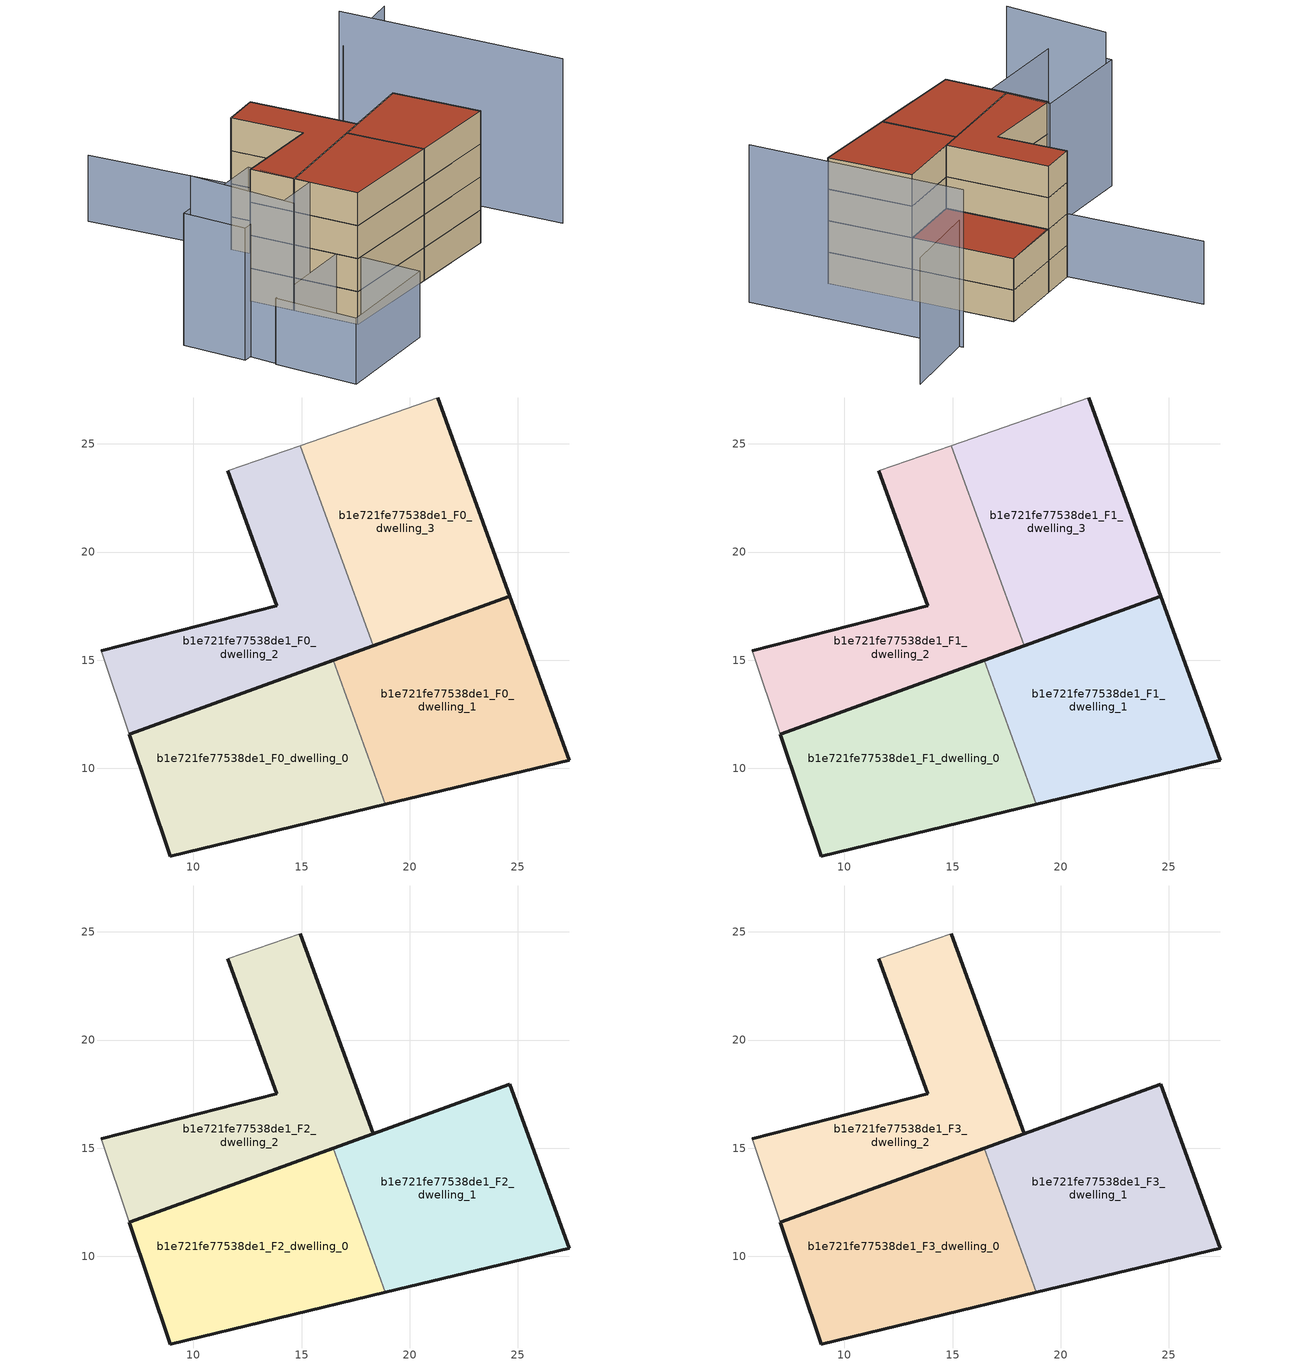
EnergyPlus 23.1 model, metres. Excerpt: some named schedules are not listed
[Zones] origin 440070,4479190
b1e721fe77538de1_F0_dwelling_0
 floor ground (EU_floor_Construction): 18.88,8.34 16.46,15 7.05,11.58 8.93,5.96 z0
 wall outside (EU_wall_Construction): 18.88,8.34 8.93,5.96 7.05,11.58 16.46,15 z0:3
 wall to b1e721fe77538de1_F0_dwelling_1 (EU_wall_Construction): 16.46,15 18.88,8.34 z0:3
b1e721fe77538de1_F0_dwelling_1
 floor ground (EU_floor_Construction): 27.36,10.37 24.61,17.95 16.46,15 18.88,8.34 z0
 wall outside (EU_wall_Construction): 16.46,15 24.61,17.95 27.36,10.37 18.88,8.34 z0:3
b1e721fe77538de1_F0_dwelling_2
 floor ground (EU_floor_Construction): 18.3,15.67 14.95,24.92 11.6,23.75 13.85,17.51 5.76,15.44 7.05,11.58 z0
 wall outside (EU_wall_Construction): 18.3,15.67 7.05,11.58 / 5.76,15.44 13.85,17.51 11.6,23.75 z0:3
 wall adiabatic (EU_wall_Construction): 7.05,11.58 5.76,15.44 / 11.6,23.75 14.95,24.92 z0:3
 wall to b1e721fe77538de1_F0_dwelling_3 (EU_wall_Construction): 14.95,24.92 18.3,15.67 z0:3
b1e721fe77538de1_F0_dwelling_3
 floor ground (EU_floor_Construction): 24.61,17.95 21.29,27.12 14.95,24.92 18.3,15.67 z0
 wall outside (EU_wall_Construction): 21.29,27.12 24.61,17.95 18.3,15.67 z0:3
 wall adiabatic (EU_wall_Construction): 14.95,24.92 21.29,27.12 z0:3
b1e721fe77538de1_F1_dwelling_0
 floor to b1e721fe77538de1_F0_dwelling_0 (EU_floor_Construction): 18.88,8.34 16.46,15 7.05,11.58 8.93,5.96 z3
 wall outside (EU_wall_Construction): 18.88,8.34 8.93,5.96 7.05,11.58 16.46,15 z3:6
 wall to b1e721fe77538de1_F1_dwelling_1 (EU_wall_Construction): 16.46,15 18.88,8.34 z3:6
b1e721fe77538de1_F1_dwelling_1
 floor to b1e721fe77538de1_F0_dwelling_1 (EU_floor_Construction): 27.36,10.37 24.61,17.95 16.46,15 18.88,8.34 z3
 wall outside (EU_wall_Construction): 16.46,15 24.61,17.95 27.36,10.37 18.88,8.34 z3:6
b1e721fe77538de1_F1_dwelling_2
 floor to b1e721fe77538de1_F0_dwelling_2 (EU_floor_Construction): 18.3,15.67 14.95,24.92 11.6,23.75 13.85,17.51 5.76,15.44 7.05,11.58 z3
 wall outside (EU_wall_Construction): 18.3,15.67 7.05,11.58 / 5.76,15.44 13.85,17.51 11.6,23.75 z3:6
 wall adiabatic (EU_wall_Construction): 7.05,11.58 5.76,15.44 / 11.6,23.75 14.95,24.92 z3:6
 wall to b1e721fe77538de1_F1_dwelling_3 (EU_wall_Construction): 14.95,24.92 18.3,15.67 z3:6
b1e721fe77538de1_F1_dwelling_3
 floor to b1e721fe77538de1_F0_dwelling_3 (EU_floor_Construction): 24.61,17.95 21.29,27.12 14.95,24.92 18.3,15.67 z3
 wall outside (EU_wall_Construction): 21.29,27.12 24.61,17.95 18.3,15.67 z3:6
 wall adiabatic (EU_wall_Construction): 14.95,24.92 21.29,27.12 z3:6
 roof outside (EU_roof_Construction): 21.29,27.12 24.61,17.95 18.3,15.67 14.95,24.92 z6
b1e721fe77538de1_F2_dwelling_0
 floor to b1e721fe77538de1_F1_dwelling_0 (EU_floor_Construction): 18.88,8.34 16.46,15 7.05,11.58 8.93,5.96 z6
 wall outside (EU_wall_Construction): 18.88,8.34 8.93,5.96 7.05,11.58 16.46,15 z6:9
 wall to b1e721fe77538de1_F2_dwelling_1 (EU_wall_Construction): 16.46,15 18.88,8.34 z6:9
b1e721fe77538de1_F2_dwelling_1
 floor to b1e721fe77538de1_F1_dwelling_1 (EU_floor_Construction): 27.36,10.37 24.61,17.95 16.46,15 18.88,8.34 z6
 wall outside (EU_wall_Construction): 16.46,15 24.61,17.95 27.36,10.37 18.88,8.34 z6:9
b1e721fe77538de1_F2_dwelling_2
 floor to b1e721fe77538de1_F1_dwelling_2 (EU_floor_Construction): 18.3,15.67 14.95,24.92 11.6,23.75 13.85,17.51 5.76,15.44 7.05,11.58 z6
 wall outside (EU_wall_Construction): 5.76,15.44 13.85,17.51 11.6,23.75 / 14.95,24.92 18.3,15.67 7.05,11.58 z6:9
 wall adiabatic (EU_wall_Construction): 7.05,11.58 5.76,15.44 / 11.6,23.75 14.95,24.92 z6:9
b1e721fe77538de1_F3_dwelling_0
 floor to b1e721fe77538de1_F2_dwelling_0 (EU_floor_Construction): 18.88,8.34 16.46,15 7.05,11.58 8.93,5.96 z9
 wall outside (EU_wall_Construction): 18.88,8.34 8.93,5.96 7.05,11.58 16.46,15 z9:12
 wall to b1e721fe77538de1_F3_dwelling_1 (EU_wall_Construction): 16.46,15 18.88,8.34 z9:12
 roof outside (EU_roof_Construction): 16.46,15 18.88,8.34 8.93,5.96 7.05,11.58 z12
b1e721fe77538de1_F3_dwelling_1
 floor to b1e721fe77538de1_F2_dwelling_1 (EU_floor_Construction): 27.36,10.37 24.61,17.95 16.46,15 18.88,8.34 z9
 wall outside (EU_wall_Construction): 16.46,15 24.61,17.95 27.36,10.37 18.88,8.34 z9:12
 roof outside (EU_roof_Construction): 24.61,17.95 27.36,10.37 18.88,8.34 16.46,15 z12
b1e721fe77538de1_F3_dwelling_2
 floor to b1e721fe77538de1_F2_dwelling_2 (EU_floor_Construction): 18.3,15.67 14.95,24.92 11.6,23.75 13.85,17.51 5.76,15.44 7.05,11.58 z9
 wall outside (EU_wall_Construction): 5.76,15.44 13.85,17.51 11.6,23.75 / 14.95,24.92 18.3,15.67 7.05,11.58 z9:12
 wall adiabatic (EU_wall_Construction): 7.05,11.58 5.76,15.44 / 11.6,23.75 14.95,24.92 z9:12
 roof outside (EU_roof_Construction): 14.95,24.92 18.3,15.67 7.05,11.58 5.76,15.44 13.85,17.51 11.6,23.75 z12
shading: 21.29,27.12 11.67,23.56 / 11.67,23.56 7.07,35.98 / 10.91,0.63 0.78,-2.27 / 0.78,-2.27 -1.34,5.12 / -1.34,5.12 8.79,8.02 / 8.79,8.02 10.91,0.63 z0:6; -3.12,13.34 -0.78,3.55 / 34.86,8.37 28.02,27.83 z0:15; 35.93,30.61 28.16,27.46 / 7.52,10.17 -2.57,7.41 / -2.57,7.41 -4.12,13.1 / -4.12,13.1 5.96,15.86 / 5.96,15.86 7.52,10.17 z0:12
[Building]
EU S2 Campaign: North Axis=0; Terrain=City; Solar Distribution=FullExterior
[Site:Location]
Madrid: Latitude=40.5; Longitude=-3.5; Time Zone=1; Elevation=609
[SizingPeriod:WeatherFileDays]
AnnualSizingPeriod: Begin Month=1; Begin Day of Month=1; End Month=12; End Day of Month=31; Day of Week for Start Day=Monday; Use Weather File Daylight Saving Period=No; Use Weather File Rain and Snow Indicators=No
[MATERIAL]
EU_InternalMass_Material: Roughness=MediumRough; Thickness=0.1; Conductivity=1; Density=1800; Specific Heat=900; Thermal Absorptance=0.9; Solar Absorptance=0.7; Visible Absorptance=0.7
[MATERIAL:NOMASS] Roughness=MediumRough; Thermal Absorptance=0.9; Solar Absorptance=0.7; Visible Absorptance=0.7
Name | Thermal Resistance
EU_wall_NoMass | 0.609216
EU_roof_NoMass | 0.513268
EU_floor_NoMass | 0.568163
[CONSTRUCTION]
EU_wall_Construction: EU_wall_NoMass
EU_roof_Construction: EU_roof_NoMass
EU_floor_Construction: EU_floor_NoMass
EU_InternalMass_Construction: EU_InternalMass_Material
[ZONE] Type=1; Multiplier=1; Ceiling Height=autocalculate; Floor Area=autocalculate; Part of Total Floor Area=Yes
Name | Volume
b1e721fe77538de1_F0_dwelling_0; b1e721fe77538de1_F1_dwelling_0; b1e721fe77538de1_F2_dwelling_0; b1e721fe77538de1_F3_dwelling_0 | 197.049
b1e721fe77538de1_F0_dwelling_1; b1e721fe77538de1_F1_dwelling_1; b1e721fe77538de1_F2_dwelling_1; b1e721fe77538de1_F3_dwelling_1 | 197.046
b1e721fe77538de1_F0_dwelling_2; b1e721fe77538de1_F1_dwelling_2; b1e721fe77538de1_F2_dwelling_2; b1e721fe77538de1_F3_dwelling_2 | 197.041
b1e721fe77538de1_F0_dwelling_3; b1e721fe77538de1_F1_dwelling_3 | 197.05
[INTERNALMASS] Construction=EU_InternalMass_Construction
Name | Zone or ZoneList | Surface Area
b1e721fe77538de1_F0_dwelling_0_EU_InternalMass | b1e721fe77538de1_F0_dwelling_0 | 65.6829
b1e721fe77538de1_F0_dwelling_1_EU_InternalMass | b1e721fe77538de1_F0_dwelling_1 | 65.6822
b1e721fe77538de1_F0_dwelling_2_EU_InternalMass | b1e721fe77538de1_F0_dwelling_2 | 65.6804
b1e721fe77538de1_F0_dwelling_3_EU_InternalMass | b1e721fe77538de1_F0_dwelling_3 | 65.6834
b1e721fe77538de1_F1_dwelling_0_EU_InternalMass | b1e721fe77538de1_F1_dwelling_0 | 65.6829
b1e721fe77538de1_F1_dwelling_1_EU_InternalMass | b1e721fe77538de1_F1_dwelling_1 | 65.6822
b1e721fe77538de1_F1_dwelling_2_EU_InternalMass | b1e721fe77538de1_F1_dwelling_2 | 65.6804
b1e721fe77538de1_F1_dwelling_3_EU_InternalMass | b1e721fe77538de1_F1_dwelling_3 | 65.6834
b1e721fe77538de1_F2_dwelling_0_EU_InternalMass | b1e721fe77538de1_F2_dwelling_0 | 87.5741
b1e721fe77538de1_F2_dwelling_1_EU_InternalMass | b1e721fe77538de1_F2_dwelling_1 | 87.5735
b1e721fe77538de1_F2_dwelling_2_EU_InternalMass | b1e721fe77538de1_F2_dwelling_2 | 87.5728
b1e721fe77538de1_F3_dwelling_0_EU_InternalMass | b1e721fe77538de1_F3_dwelling_0 | 87.5741
b1e721fe77538de1_F3_dwelling_1_EU_InternalMass | b1e721fe77538de1_F3_dwelling_1 | 87.5735
b1e721fe77538de1_F3_dwelling_2_EU_InternalMass | b1e721fe77538de1_F3_dwelling_2 | 87.5728
[OTHEREQUIPMENT] Fuel Type=Electricity; Design Level Calculation Method=Watts/Area; Power per Zone Floor Area=1; Fraction Latent=0; Fraction Radiant=0; Fraction Lost=0; Carbon Dioxide Generation Rate=0; EndUse Subcategory=EU_Step8_InternalGains
Name | Zone or ZoneList or Space or SpaceList | Schedule
EU_Step8_InternalGain_b1e721fe77538de1_F0_dwelling_0_f000 | b1e721fe77538de1_F0_dwelling_0 | EU_Step8_GainSchedule_b1e721fe77538de1_F0_dwelling_0_f000
EU_Step8_InternalGain_b1e721fe77538de1_F0_dwelling_1_f000 | b1e721fe77538de1_F0_dwelling_1 | EU_Step8_GainSchedule_b1e721fe77538de1_F0_dwelling_1_f000
EU_Step8_InternalGain_b1e721fe77538de1_F0_dwelling_2_f000 | b1e721fe77538de1_F0_dwelling_2 | EU_Step8_GainSchedule_b1e721fe77538de1_F0_dwelling_2_f000
EU_Step8_InternalGain_b1e721fe77538de1_F0_dwelling_3_f000 | b1e721fe77538de1_F0_dwelling_3 | EU_Step8_GainSchedule_b1e721fe77538de1_F0_dwelling_3_f000
EU_Step8_InternalGain_b1e721fe77538de1_F1_dwelling_0_f000 | b1e721fe77538de1_F1_dwelling_0 | EU_Step8_GainSchedule_b1e721fe77538de1_F1_dwelling_0_f000
EU_Step8_InternalGain_b1e721fe77538de1_F1_dwelling_1_f000 | b1e721fe77538de1_F1_dwelling_1 | EU_Step8_GainSchedule_b1e721fe77538de1_F1_dwelling_1_f000
EU_Step8_InternalGain_b1e721fe77538de1_F1_dwelling_2_f000 | b1e721fe77538de1_F1_dwelling_2 | EU_Step8_GainSchedule_b1e721fe77538de1_F1_dwelling_2_f000
EU_Step8_InternalGain_b1e721fe77538de1_F1_dwelling_3_f000 | b1e721fe77538de1_F1_dwelling_3 | EU_Step8_GainSchedule_b1e721fe77538de1_F1_dwelling_3_f000
EU_Step8_InternalGain_b1e721fe77538de1_F2_dwelling_0_f000 | b1e721fe77538de1_F2_dwelling_0 | EU_Step8_GainSchedule_b1e721fe77538de1_F2_dwelling_0_f000
EU_Step8_InternalGain_b1e721fe77538de1_F2_dwelling_1_f000 | b1e721fe77538de1_F2_dwelling_1 | EU_Step8_GainSchedule_b1e721fe77538de1_F2_dwelling_1_f000
EU_Step8_InternalGain_b1e721fe77538de1_F2_dwelling_2_f000 | b1e721fe77538de1_F2_dwelling_2 | EU_Step8_GainSchedule_b1e721fe77538de1_F2_dwelling_2_f000
EU_Step8_InternalGain_b1e721fe77538de1_F3_dwelling_0_f000 | b1e721fe77538de1_F3_dwelling_0 | EU_Step8_GainSchedule_b1e721fe77538de1_F3_dwelling_0_f000
EU_Step8_InternalGain_b1e721fe77538de1_F3_dwelling_1_f000 | b1e721fe77538de1_F3_dwelling_1 | EU_Step8_GainSchedule_b1e721fe77538de1_F3_dwelling_1_f000
EU_Step8_InternalGain_b1e721fe77538de1_F3_dwelling_2_f000 | b1e721fe77538de1_F3_dwelling_2 | EU_Step8_GainSchedule_b1e721fe77538de1_F3_dwelling_2_f000
[ZONEVENTILATION:DESIGNFLOWRATE] Schedule=EU_AlwaysOn; Design Flow Rate Calculation Method=AirChanges/Hour; Air Changes per Hour=0.752966; Ventilation Type=Natural; Fan Pressure Rise=0; Fan Total Efficiency=1; Constant Term Coefficient=1; Temperature Term Coefficient=0; Velocity Term Coefficient=0; Velocity Squared Term Coefficient=0; Minimum Indoor Temperature=-100; Maximum Indoor Temperature=100; Delta Temperature=-100; Minimum Outdoor Temperature=-100; Maximum Outdoor Temperature=100; Maximum Wind Speed=40
Name | Zone or ZoneList or Space or SpaceList
EU_ConstantAir_b1e721fe77538de1_F0_dwelling_0 | b1e721fe77538de1_F0_dwelling_0
EU_ConstantAir_b1e721fe77538de1_F0_dwelling_1 | b1e721fe77538de1_F0_dwelling_1
EU_ConstantAir_b1e721fe77538de1_F0_dwelling_2 | b1e721fe77538de1_F0_dwelling_2
EU_ConstantAir_b1e721fe77538de1_F0_dwelling_3 | b1e721fe77538de1_F0_dwelling_3
EU_ConstantAir_b1e721fe77538de1_F1_dwelling_0 | b1e721fe77538de1_F1_dwelling_0
EU_ConstantAir_b1e721fe77538de1_F1_dwelling_1 | b1e721fe77538de1_F1_dwelling_1
EU_ConstantAir_b1e721fe77538de1_F1_dwelling_2 | b1e721fe77538de1_F1_dwelling_2
EU_ConstantAir_b1e721fe77538de1_F1_dwelling_3 | b1e721fe77538de1_F1_dwelling_3
EU_ConstantAir_b1e721fe77538de1_F2_dwelling_0 | b1e721fe77538de1_F2_dwelling_0
EU_ConstantAir_b1e721fe77538de1_F2_dwelling_1 | b1e721fe77538de1_F2_dwelling_1
EU_ConstantAir_b1e721fe77538de1_F2_dwelling_2 | b1e721fe77538de1_F2_dwelling_2
EU_ConstantAir_b1e721fe77538de1_F3_dwelling_0 | b1e721fe77538de1_F3_dwelling_0
EU_ConstantAir_b1e721fe77538de1_F3_dwelling_1 | b1e721fe77538de1_F3_dwelling_1
EU_ConstantAir_b1e721fe77538de1_F3_dwelling_2 | b1e721fe77538de1_F3_dwelling_2
[HVACTEMPLATE:THERMOSTAT] Constant Heating Setpoint=20; Constant Cooling Setpoint=50
EU_HeatOnly_b1e721fe77538de1_F0_dwelling_0; EU_HeatOnly_b1e721fe77538de1_F0_dwelling_1; EU_HeatOnly_b1e721fe77538de1_F0_dwelling_2; EU_HeatOnly_b1e721fe77538de1_F0_dwelling_3; EU_HeatOnly_b1e721fe77538de1_F1_dwelling_0; EU_HeatOnly_b1e721fe77538de1_F1_dwelling_1; EU_HeatOnly_b1e721fe77538de1_F1_dwelling_2; EU_HeatOnly_b1e721fe77538de1_F1_dwelling_3; EU_HeatOnly_b1e721fe77538de1_F2_dwelling_0; EU_HeatOnly_b1e721fe77538de1_F2_dwelling_1; EU_HeatOnly_b1e721fe77538de1_F2_dwelling_2; EU_HeatOnly_b1e721fe77538de1_F3_dwelling_0; EU_HeatOnly_b1e721fe77538de1_F3_dwelling_1; EU_HeatOnly_b1e721fe77538de1_F3_dwelling_2
[HVACTEMPLATE:ZONE:IDEALLOADSAIRSYSTEM] System Availability Schedule=EU_AlwaysOn; Maximum Heating Supply Air Temperature=50; Minimum Cooling Supply Air Temperature=13; Maximum Heating Supply Air Humidity Ratio=0.0156; Minimum Cooling Supply Air Humidity Ratio=0.0077; Heating Limit=NoLimit; Cooling Limit=NoLimit; Heating Availability Schedule=EU_AlwaysOn; Cooling Availability Schedule=EU_CoolingOff; Dehumidification Control Type=ConstantSensibleHeatRatio; Cooling Sensible Heat Ratio=0.7; Dehumidification Setpoint=60; Humidification Control Type=None; Humidification Setpoint=30; Outdoor Air Method=None; Outdoor Air Flow Rate per Person=0.00944; Outdoor Air Flow Rate per Zone Floor Area=0; Outdoor Air Flow Rate per Zone=0; Demand Controlled Ventilation Type=None; Outdoor Air Economizer Type=NoEconomizer; Heat Recovery Type=None; Sensible Heat Recovery Effectiveness=0.7; Latent Heat Recovery Effectiveness=0.65
Name | Template Thermostat
b1e721fe77538de1_F0_dwelling_0 | EU_HeatOnly_b1e721fe77538de1_F0_dwelling_0
b1e721fe77538de1_F0_dwelling_1 | EU_HeatOnly_b1e721fe77538de1_F0_dwelling_1
b1e721fe77538de1_F0_dwelling_2 | EU_HeatOnly_b1e721fe77538de1_F0_dwelling_2
b1e721fe77538de1_F0_dwelling_3 | EU_HeatOnly_b1e721fe77538de1_F0_dwelling_3
b1e721fe77538de1_F1_dwelling_0 | EU_HeatOnly_b1e721fe77538de1_F1_dwelling_0
b1e721fe77538de1_F1_dwelling_1 | EU_HeatOnly_b1e721fe77538de1_F1_dwelling_1
b1e721fe77538de1_F1_dwelling_2 | EU_HeatOnly_b1e721fe77538de1_F1_dwelling_2
b1e721fe77538de1_F1_dwelling_3 | EU_HeatOnly_b1e721fe77538de1_F1_dwelling_3
b1e721fe77538de1_F2_dwelling_0 | EU_HeatOnly_b1e721fe77538de1_F2_dwelling_0
b1e721fe77538de1_F2_dwelling_1 | EU_HeatOnly_b1e721fe77538de1_F2_dwelling_1
b1e721fe77538de1_F2_dwelling_2 | EU_HeatOnly_b1e721fe77538de1_F2_dwelling_2
b1e721fe77538de1_F3_dwelling_0 | EU_HeatOnly_b1e721fe77538de1_F3_dwelling_0
b1e721fe77538de1_F3_dwelling_1 | EU_HeatOnly_b1e721fe77538de1_F3_dwelling_1
b1e721fe77538de1_F3_dwelling_2 | EU_HeatOnly_b1e721fe77538de1_F3_dwelling_2
[SIZING:ZONE] Zone Cooling Design Supply Air Temperature Input Method=SupplyAirTemperature; Zone Cooling Design Supply Air Temperature=13; Zone Heating Design Supply Air Temperature Input Method=SupplyAirTemperature; Zone Heating Design Supply Air Temperature=50; Zone Cooling Design Supply Air Humidity Ratio=0.008; Zone Heating Design Supply Air Humidity Ratio=0.008; Cooling Design Air Flow Method=DesignDay; Cooling Design Air Flow Rate=0; Cooling Minimum Air Flow per Zone Floor Area=0.000762; Cooling Minimum Air Flow=0; Cooling Minimum Air Flow Fraction=0.2; Heating Design Air Flow Method=DesignDay; Heating Design Air Flow Rate=0; Heating Maximum Air Flow per Zone Floor Area=0.002032; Heating Maximum Air Flow=0.141576; Heating Maximum Air Flow Fraction=0.3; Account for Dedicated Outdoor Air System=No; Dedicated Outdoor Air System Control Strategy=NeutralSupplyAir; Dedicated Outdoor Air Low Setpoint Temperature for Design=autosize; Dedicated Outdoor Air High Setpoint Temperature for Design=autosize; Zone Load Sizing Method=Sensible Load Only No Latent Load; Zone Latent Cooling Design Supply Air Humidity Ratio Input Method=HumidityRatioDifference; Zone Cooling Design Supply Air Humidity Ratio Difference=0.005; Zone Latent Heating Design Supply Air Humidity Ratio Input Method=HumidityRatioDifference; Zone Humidification Design Supply Air Humidity Ratio Difference=0.005
b1e721fe77538de1_F0_dwelling_0; b1e721fe77538de1_F0_dwelling_1; b1e721fe77538de1_F0_dwelling_2; b1e721fe77538de1_F0_dwelling_3; b1e721fe77538de1_F1_dwelling_0; b1e721fe77538de1_F1_dwelling_1; b1e721fe77538de1_F1_dwelling_2; b1e721fe77538de1_F1_dwelling_3; b1e721fe77538de1_F2_dwelling_0; b1e721fe77538de1_F2_dwelling_1; b1e721fe77538de1_F2_dwelling_2; b1e721fe77538de1_F3_dwelling_0; b1e721fe77538de1_F3_dwelling_1; b1e721fe77538de1_F3_dwelling_2
[SCHEDULE:FILE] Column Number=1; Rows to Skip at Top=0; Number of Hours of Data=8760; Column Separator=Comma; Interpolate to Timestep=No; Minutes per Item=60; Adjust Schedule for Daylight Savings=Yes
Name | File
EU_Step8_GainSchedule_b1e721fe77538de1_F0_dwelling_0_f000 | ../../schedules/b1e721fe77538de1/b1e721fe77538de1_F0_dwelling_0_f000_gain.csv
EU_Step8_GainSchedule_b1e721fe77538de1_F0_dwelling_1_f000 | ../../schedules/b1e721fe77538de1/b1e721fe77538de1_F0_dwelling_1_f000_gain.csv
EU_Step8_GainSchedule_b1e721fe77538de1_F0_dwelling_2_f000 | ../../schedules/b1e721fe77538de1/b1e721fe77538de1_F0_dwelling_2_f000_gain.csv
EU_Step8_GainSchedule_b1e721fe77538de1_F0_dwelling_3_f000 | ../../schedules/b1e721fe77538de1/b1e721fe77538de1_F0_dwelling_3_f000_gain.csv
EU_Step8_GainSchedule_b1e721fe77538de1_F1_dwelling_0_f000 | ../../schedules/b1e721fe77538de1/b1e721fe77538de1_F1_dwelling_0_f000_gain.csv
